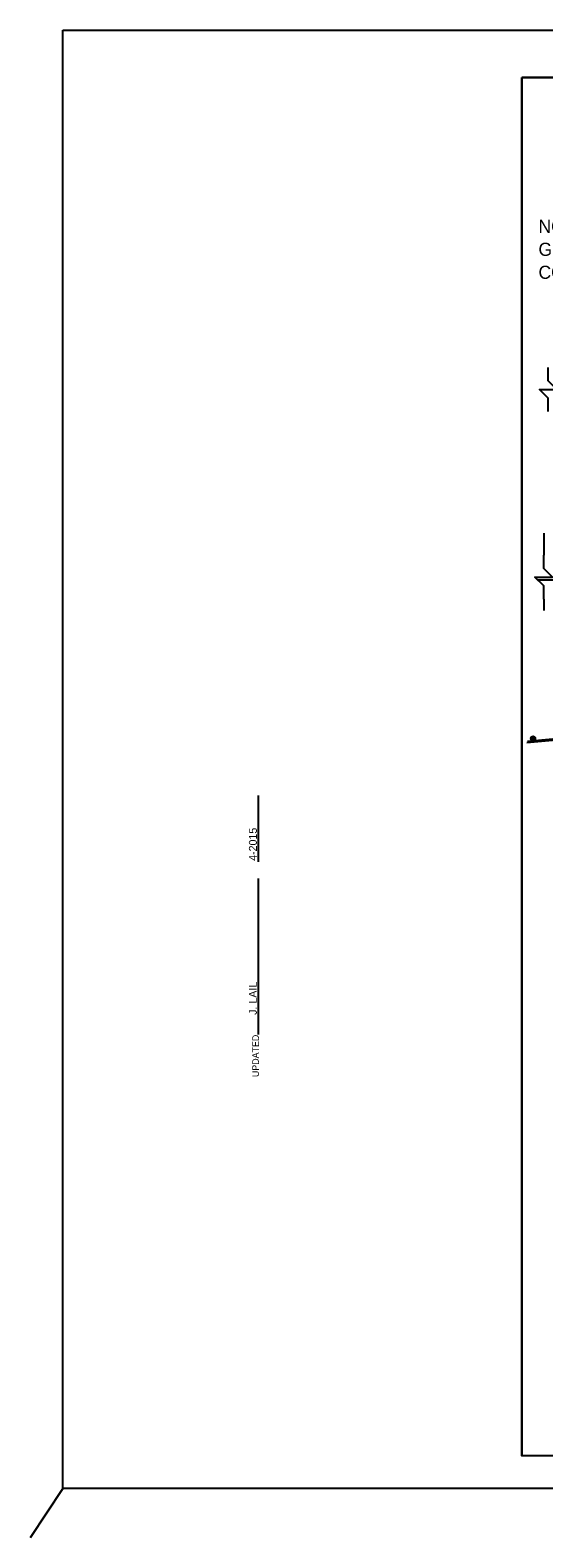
# Model space of a CAD drawing. Extents: x 1000 to 1185, y 999 to 1356.
# Drawn here: x 999.5 to 1007.33, y 999.25 to 1022.22 of the extents above; entities that cross this region are included whole.
import ezdxf

# ---------------------------------------------------------------- set-up
doc = ezdxf.new("R2010")
doc.units = 0
for name, color, linetype in [('Level 1', 7, 'Continuous'), ('Level 10', 7, 'Continuous'), ('Level 11', 7, 'Continuous'), ('Level 14', 7, 'Continuous'), ('Level 15', 7, 'Continuous'), ('SB_PL_INFOSTD_PT', 7, 'Continuous')]:
    doc.layers.add(name, color=color, linetype=linetype)

msp = doc.modelspace()

# ---------------------------------------------------------------- linework, layer by layer
at = {"layer": 'Level 1'}
for p, q in [((1007.331, 1014.555), (1007.331, 1014.219)), ((1007.24, 1013.843), (1019.428, 1013.843)), ((1007.331, 1013.552), (1007.331, 1013.379)), ((1008.061, 1011.451), (1007.075, 1011.361)), ((1008.071, 1011.472), (1007.083, 1011.382))]:
    msp.add_line(p, q, dxfattribs=at)
for points in [[(1007.401, 1016.412), (1007.401, 1016.612), (1007.267, 1016.746), (1007.534, 1016.746), (1007.401, 1016.879), (1007.401, 1017.079)], [(1007.331, 1013.552), (1007.331, 1013.752), (1007.198, 1013.885), (1007.464, 1013.885), (1007.331, 1014.019), (1007.331, 1014.219)]]:
    msp.add_lwpolyline(points, dxfattribs=at)
for radius in [0.0337, 0.0169]:
    msp.add_circle((1007.169, 1011.428), radius, dxfattribs=at)
at = {"layer": 'Level 10'}
for p, q in [((1035.5, 1021.5), (1007, 1021.5)), ((1007, 1021.5), (1007, 1000.5)), ((1035.5, 1000.5), (1007, 1000.5))]:
    msp.add_line(p, q, dxfattribs=at)
at = {"layer": 'Level 11'}
msp.add_lwpolyline([(1007, 1021.5), (1035.5, 1021.5), (1035.5, 1000.5), (1007, 1000.5)], close=True, dxfattribs=at)
at = {"layer": 'Level 14'}
for p, q in [((1000, 1000), (1000, 1022.22)), ((1000, 1022.22), (1036.36, 1022.22)), ((1000, 1000), (999.504, 999.25)), ((1036.36, 1000), (1000, 1000))]:
    msp.add_line(p, q, dxfattribs=at)
at = {"layer": 'Level 15'}
for p, q in [((1002.985, 1009.549), (1002.985, 1010.559)), ((1002.985, 1006.918), (1002.985, 1009.297))]:
    msp.add_line(p, q, dxfattribs=at)

# ---------------------------------------------------------------- texts
at = {"layer": 'Level 1'}
for s, p in [('NORMAL', (1007.252, 1019.131)), ('GUARDRAIL', (1007.252, 1018.781)), ('CONST.', (1007.252, 1018.431))]:
    msp.add_text(s, height=0.2, dxfattribs=at).set_placement(p)
at = {"layer": 'Level 15'}
for s, height, p in [('4-2015', 0.1212, (1002.96, 1009.564)), ('J. LAIL', 0.1212, (1002.959, 1007.218)), ('UPDATED', 0.101, (1002.991, 1006.27))]:
    msp.add_text(s, height=height, rotation=90, dxfattribs=at).set_placement(p)
at = {"layer": 'SB_PL_INFOSTD_PT'}
msp.add_text('CELL:SP', height=0.0005, dxfattribs=at).set_placement((1000.001, 999.999))

doc.saveas('drawing.dxf')
